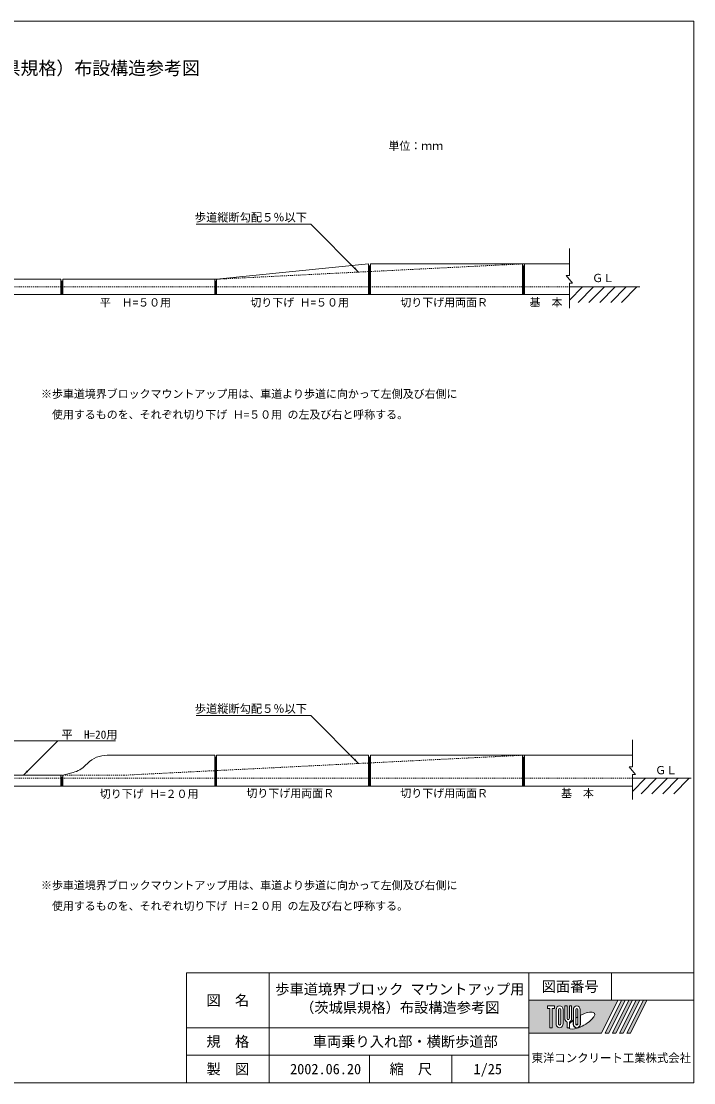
# Model space of a CAD drawing. Units: millimetres at full size, sheet at 1:20; details may follow other scales. Extents: x -237 to 17963, y -1745 to 5903.
# Drawn here: x 13592 to 17963, y -1745 to 5148 of the extents above; entities that cross this region are included whole.
import ezdxf
from ezdxf.enums import TextEntityAlignment as Align

# ---------------------------------------------------------------- set-up
doc = ezdxf.new("R2010")
doc.units = ezdxf.units.MM
doc.header["$LTSCALE"] = 20
doc.linetypes.add('USER1', pattern=[1.25, 0.625, -0.625])
doc.linetypes.add('USER2', pattern=[0.675, 0.375, -0.3])
for name, color, linetype, lineweight in [('0_2', 7, 'Continuous', 9), ('_0-0_', 7, 'USER1', 13), ('寸法線', 7, 'Continuous', 9), ('本体', 2, 'Continuous', 13), ('枠', 5, 'Continuous', 5)]:
    doc.layers.add(name, color=color, linetype=linetype, lineweight=lineweight)
doc.styles.add('ＭＳ ゴシック', font='')
doc.styles.get('ＭＳ ゴシック').set_extended_font_data('MS Gothic')

# ---------------------------------------------------------------- blocks, each defined once
blk = doc.blocks.new('filled_arrow')
at = {"color": 0, "linetype": 'Continuous', "lineweight": -2}
blk.add_solid([(7.5, 1.25), (0, 0), (7.5, -1.25)], dxfattribs=at)

msp = doc.modelspace()

# ---------------------------------------------------------------- hatches: boundary and pattern name
at = {"layer": '枠'}
h = msp.add_hatch(color=7, dxfattribs=at)
h.paths.add_polyline_path([(16891.48, -1209.33), (16891.48, -1423.62), (17362.91, -1423.62), (17470.06, -1209.33)])
edge = h.paths.add_edge_path(flags=16)
edge.add_ellipse((17233.77, -1341.24), major_axis=(83.96, 46.99), ratio=0.3471473, start_angle=-144.311216, end_angle=72.189903, ccw=False)
edge.add_ellipse((17202.68, -1361.53), major_axis=(0, 28.57), ratio=0.8463542, start_angle=-160.703456, end_angle=-90)
edge.add_line((17226.86, -1361.53), (17226.86, -1307.07))
edge = h.paths.add_edge_path(flags=16)
edge.add_ellipse((17202.68, -1271.42), major_axis=(0, 26.37), ratio=0.8463542, start_angle=-90, end_angle=90, ccw=False)
edge.add_line((17225, -1271.42), (17225, -1361.53))
edge.add_ellipse((17202.68, -1361.53), major_axis=(0, 26.37), ratio=0.8463542, start_angle=90, end_angle=-90, ccw=False)
edge.add_line((17180.36, -1361.53), (17180.36, -1271.42))
edge = h.paths.add_edge_path(flags=16)
edge.add_line((17210.12, -1271.42), (17210.12, -1361.53))
edge.add_ellipse((17202.68, -1361.53), major_axis=(0, 8.79), ratio=0.8463541, start_angle=90, end_angle=-90, ccw=False)
edge.add_line((17195.24, -1361.53), (17195.24, -1271.42))
edge.add_ellipse((17202.68, -1271.42), major_axis=(0, 8.79), ratio=0.8463541, start_angle=-90, end_angle=90, ccw=False)
edge = h.paths.add_edge_path(flags=16)
edge.add_line((17208.26, -1317.48), (17208.26, -1361.53))
edge.add_ellipse((17202.68, -1361.53), major_axis=(0, 6.59), ratio=0.8463541, start_angle=90, end_angle=-90, ccw=False)
edge.add_line((17197.1, -1361.53), (17197.1, -1324.69))
edge.add_ellipse((17233.77, -1341.24), major_axis=(83.96, 46.99), ratio=0.3471473, start_angle=107.791742, end_angle=126.471319, ccw=False)
edge = h.paths.add_edge_path(flags=16)
edge.add_line((17169.2, -1245.05), (17169.2, -1325.82))
edge.add_ellipse((17146.87, -1325.82), major_axis=(0, 26.37), ratio=0.8463542, start_angle=-163.341167, end_angle=-90, ccw=False)
edge.add_line((17154.32, -1350.68), (17154.32, -1387.9))
edge.add_line((17154.32, -1387.9), (17139.43, -1387.9))
edge.add_line((17139.43, -1387.9), (17139.43, -1350.68))
edge.add_ellipse((17146.87, -1325.82), major_axis=(0, 26.37), ratio=0.8463542, start_angle=90, end_angle=163.341167, ccw=False)
edge.add_line((17124.55, -1325.82), (17124.55, -1245.05))
edge.add_line((17124.55, -1245.05), (17139.43, -1245.05))
edge.add_line((17139.43, -1245.05), (17139.43, -1325.82))
edge.add_ellipse((17146.87, -1325.82), major_axis=(0, 8.79), ratio=0.8463541, start_angle=90, end_angle=-90)
edge.add_line((17154.32, -1325.82), (17154.32, -1245.05))
edge.add_line((17154.32, -1245.05), (17169.2, -1245.05))
edge = h.paths.add_edge_path(flags=16)
edge.add_line((17178.5, -1338.79), (17178.5, -1361.53))
edge.add_ellipse((17202.68, -1361.53), major_axis=(0, 28.57), ratio=0.8463542, start_angle=90, end_angle=-171.54427)
edge.add_ellipse((17233.77, -1341.24), major_axis=(83.96, 46.99), ratio=0.3471473, start_angle=-178.649536, end_angle=-148.292442, ccw=False)
edge.add_line((17151.11, -1390.1), (17156.18, -1390.1))
edge.add_line((17156.18, -1390.1), (17156.18, -1362.24))
edge.add_ellipse((17233.77, -1341.24), major_axis=(83.96, 46.99), ratio=0.3471473, start_angle=148.219121, end_angle=165.908122, ccw=False)
edge = h.paths.add_edge_path(flags=16)
edge.add_ellipse((17091.07, -1271.42), major_axis=(0, 26.37), ratio=0.8463542, start_angle=-90, end_angle=90, ccw=False)
edge.add_line((17113.39, -1271.42), (17113.39, -1361.53))
edge.add_ellipse((17091.07, -1361.53), major_axis=(0, 26.37), ratio=0.8463542, start_angle=90, end_angle=-90, ccw=False)
edge.add_line((17068.75, -1361.53), (17068.75, -1271.42))
edge = h.paths.add_edge_path(flags=16)
edge.add_line((17098.51, -1271.42), (17098.51, -1361.53))
edge.add_ellipse((17091.07, -1361.53), major_axis=(0, 8.79), ratio=0.8463541, start_angle=90, end_angle=-90, ccw=False)
edge.add_line((17083.63, -1361.53), (17083.63, -1271.42))
edge.add_ellipse((17091.07, -1271.42), major_axis=(0, 8.79), ratio=0.8463541, start_angle=-90, end_angle=90, ccw=False)
h.paths.add_polyline_path([(17057.59, -1245.05), (17057.59, -1262.63), (17042.71, -1262.63), (17042.71, -1387.9), (17027.83, -1387.9), (17027.83, -1262.63), (17012.95, -1262.63), (17012.95, -1245.05)], flags=16)
for points in [[(17386.48, -1423.62), (17410.06, -1423.62), (17517.2, -1209.33), (17493.63, -1209.33)], [(17564.34, -1209.33), (17540.77, -1209.33), (17433.63, -1423.62), (17457.2, -1423.62)], [(17611.48, -1209.33), (17587.91, -1209.33), (17480.77, -1423.62), (17504.34, -1423.62)], [(17658.63, -1209.33), (17635.06, -1209.33), (17527.91, -1423.62), (17551.48, -1423.62)]]:
    msp.add_hatch(color=7, dxfattribs=at).paths.add_polyline_path(points)

# ---------------------------------------------------------------- linework, layer by layer
at = {"layer": '_0-0_', "color": 3}
msp.add_line((14855.66, 3472.47), (14849.66, 3472.47), dxfattribs=at)
at = {"layer": '_0-0_', "color": 3, "linetype": 'Continuous', "lineweight": 15}
for p, q in [((17154.24, 3336.54), (17240.17, 3422.47)), ((17210.88, 3322.47), (17310.88, 3422.47)), ((17281.59, 3322.47), (17381.59, 3422.47)), ((17352.3, 3322.47), (17452.3, 3422.47)), ((17423.01, 3322.47), (17523.01, 3422.47)), ((17493.72, 3322.47), (17593.72, 3422.47)), ((17563.63, 145.9), (17649.56, 231.83)), ((17620.27, 131.83), (17720.27, 231.83)), ((17690.98, 131.83), (17790.98, 231.83)), ((17761.69, 131.83), (17861.69, 231.83)), ((17832.4, 131.83), (17932.4, 231.83))]:
    msp.add_line(p, q, dxfattribs=at)
at = {"layer": '寸法線'}
for p, q in [((17154.24, 3672.53), (17154.24, 3497.47)), ((17154.24, 3497.47), (17134.24, 3497.47)), ((17134.24, 3497.47), (17174.24, 3447.47)), ((17174.24, 3447.47), (17154.24, 3447.47)), ((17154.24, 3447.47), (17154.24, 3285.07)), ((12328.74, 474.91), (13828.74, 474.91)), ((17563.63, 481.89), (17563.63, 306.83)), ((17563.63, 306.83), (17543.63, 306.83)), ((17543.63, 306.83), (17583.63, 256.83)), ((17583.63, 256.83), (17563.63, 256.83)), ((17563.63, 256.83), (17563.63, 94.43))]:
    msp.add_line(p, q, dxfattribs=at)
for points in [[(15784.55, 3518.91), (15473.8, 3829.67), (14728.97, 3829.67)], [(15784.55, 328.27), (15473.8, 639.02), (14728.97, 639.02)], [(13605.66, 251.83), (13828.74, 474.91), (14205.23, 474.91)]]:
    msp.add_lwpolyline(points, dxfattribs=at)
at = {"layer": '本体', "color": 3, "linetype": 'USER2', "lineweight": 15}
for p, q in [((16855.66, 3572.47), (14855.66, 3472.47)), ((16855.66, 3572.47), (16861.66, 3572.47)), ((8147.69, 3422.47), (17154.24, 3422.47)), ((16855.67, 381.83), (14255.65, 251.83)), ((16855.67, 381.83), (16861.67, 381.83)), ((8147.69, 231.83), (17563.63, 231.83)), ((13849.66, 251.83), (14255.65, 251.83))]:
    msp.add_line(p, q, dxfattribs=at)
at = {"layer": '本体'}
for p, q in [((15849.66, 3572.47), (14861.66, 3472.47)), ((16849.67, 3572.47), (15861.66, 3572.47)), ((17154.24, 3572.47), (16861.66, 3572.47)), ((13849.66, 3472.47), (12861.66, 3472.47)), ((14849.66, 3472.47), (13861.66, 3472.47)), ((17154.24, 3422.47), (17613.18, 3422.47)), ((13855.66, 3372.47), (12855.66, 3372.47)), ((14855.66, 3372.47), (13855.66, 3372.47)), ((15855.66, 3372.47), (14855.66, 3372.47)), ((16855.66, 3372.47), (15855.66, 3372.47)), ((17154.24, 3372.47), (16855.66, 3372.47)), ((14849.67, 381.83), (14150.22, 381.83)), ((15849.67, 381.83), (14861.66, 381.83)), ((16849.67, 381.83), (15861.66, 381.83)), ((17563.63, 381.83), (16861.67, 381.83)), ((14010.07, 316.23), (14022.94, 329.11)), ((13361.66, 251.83), (13849.66, 251.83)), ((13928.6, 269.44), (13861.66, 251.83)), ((17563.63, 231.83), (17946.53, 231.83)), ((13355.66, 181.83), (13855.66, 181.83)), ((13855.66, 181.83), (14855.67, 181.83)), ((15855.67, 181.83), (14855.67, 181.83)), ((16855.67, 181.83), (15855.67, 181.83)), ((17563.63, 181.83), (16855.67, 181.83))]:
    msp.add_line(p, q, dxfattribs=at)
at = {"layer": '本体', "lineweight": 9}
for p, q in [((15849.66, 3572.47), (15849.66, 3372.47)), ((15849.71, 3562.03), (15855.66, 3559.47)), ((15861.62, 3562.03), (15855.66, 3559.47)), ((15855.66, 3559.47), (15855.66, 3372.47)), ((15861.66, 3572.47), (15861.66, 3372.47)), ((16849.67, 3572.47), (16849.67, 3372.47)), ((16849.71, 3562.03), (16855.66, 3559.47)), ((16861.62, 3562.03), (16855.66, 3559.47)), ((16855.66, 3559.47), (16855.66, 3372.47)), ((16861.66, 3572.47), (16861.66, 3372.47)), ((13849.66, 3472.47), (13849.66, 3372.47)), ((13849.7, 3462.02), (13855.66, 3459.47)), ((13861.62, 3462.02), (13855.66, 3459.47)), ((13855.66, 3459.47), (13855.66, 3372.47)), ((13861.66, 3472.47), (13861.66, 3372.47)), ((14849.66, 3472.47), (14849.66, 3372.47)), ((14849.71, 3462.02), (14855.66, 3459.47)), ((14861.62, 3462.02), (14855.66, 3459.47)), ((14855.66, 3459.47), (14855.66, 3372.47)), ((14861.66, 3472.47), (14861.66, 3372.47)), ((14849.67, 181.83), (14849.67, 381.83)), ((14849.71, 371.38), (14855.66, 368.83)), ((14861.62, 371.38), (14855.66, 368.83)), ((14855.67, 368.83), (14855.67, 181.83)), ((14861.66, 181.83), (14861.66, 381.83)), ((15849.67, 381.83), (15849.67, 181.83)), ((15849.71, 371.38), (15855.66, 368.83)), ((15861.62, 371.38), (15855.66, 368.83)), ((15855.67, 368.83), (15855.67, 181.83)), ((15861.66, 381.83), (15861.66, 181.83)), ((16849.67, 381.83), (16849.67, 181.83)), ((16849.71, 371.38), (16855.67, 368.83)), ((16861.62, 371.38), (16855.67, 368.83)), ((16855.67, 368.83), (16855.67, 181.83)), ((16861.67, 381.83), (16861.67, 181.83)), ((13849.66, 251.83), (13849.66, 181.83)), ((13849.66, 251.82), (13849.66, 181.83)), ((13849.71, 241.38), (13855.66, 238.83)), ((13861.62, 241.38), (13855.66, 238.83)), ((13855.66, 238.83), (13855.66, 181.83)), ((13861.66, 251.83), (13861.66, 181.83))]:
    msp.add_line(p, q, dxfattribs=at)
at = {"layer": '本体'}
for centre, start, end in [((14150.22, 201.83), 90, 134.99983), ((13882.79, 443.52), 284.74408, 314.99899)]:
    msp.add_arc(centre, 180, start, end, dxfattribs=at)
at = {"layer": '枠', "lineweight": 13}
for p, q in [((7962.91, 5147.81), (17962.91, 5147.81)), ((17962.91, -1745.05), (17962.91, 5147.81)), ((17962.91, -1030.76), (14666.77, -1030.76)), ((14666.77, -1745.05), (14666.77, -1030.76)), ((15202.49, -1745.05), (15202.49, -1030.76)), ((16891.48, -1745.05), (16891.48, -1030.76)), ((17427.2, -1209.33), (17427.2, -1030.76)), ((17962.91, -1209.33), (16891.48, -1209.33)), ((16891.48, -1387.9), (14666.77, -1387.9)), ((16891.48, -1566.48), (14666.77, -1566.48)), ((15855.77, -1745.05), (15855.77, -1566.48)), ((16391.48, -1745.05), (16391.48, -1566.48)), ((7962.91, -1745.05), (17962.91, -1745.05))]:
    msp.add_line(p, q, dxfattribs=at)
at = {"layer": '枠'}
for p, q in [((16891.48, -1209.33), (16891.48, -1423.62)), ((16891.48, -1209.33), (17470.06, -1209.33)), ((17470.06, -1209.33), (17362.91, -1423.62)), ((17493.63, -1209.33), (17386.48, -1423.62)), ((17517.2, -1209.33), (17410.06, -1423.62)), ((17540.77, -1209.33), (17433.63, -1423.62)), ((17564.34, -1209.33), (17457.2, -1423.62)), ((17587.91, -1209.33), (17480.77, -1423.62)), ((17493.63, -1209.33), (17517.2, -1209.33)), ((17611.48, -1209.33), (17504.34, -1423.62)), ((17635.06, -1209.33), (17527.91, -1423.62)), ((17540.77, -1209.33), (17564.34, -1209.33)), ((17658.63, -1209.33), (17551.48, -1423.62)), ((17587.91, -1209.33), (17611.48, -1209.33)), ((17635.06, -1209.33), (17658.63, -1209.33)), ((17012.95, -1245.05), (17012.95, -1262.63)), ((17012.95, -1245.05), (17057.59, -1245.05)), ((17027.83, -1262.63), (17012.95, -1262.63)), ((17027.83, -1262.63), (17027.83, -1387.9)), ((17042.71, -1262.63), (17042.71, -1387.9)), ((17057.59, -1262.63), (17042.71, -1262.63)), ((17057.59, -1245.05), (17057.59, -1262.63)), ((17068.75, -1271.42), (17068.75, -1361.53)), ((17083.63, -1361.53), (17083.63, -1271.42)), ((17098.51, -1271.42), (17098.51, -1361.53)), ((17113.39, -1361.53), (17113.39, -1271.42)), ((17124.55, -1325.82), (17124.55, -1245.05)), ((17124.55, -1245.05), (17139.43, -1245.05)), ((17139.43, -1245.05), (17139.43, -1325.82)), ((17154.32, -1325.82), (17154.32, -1245.05)), ((17154.32, -1245.05), (17169.2, -1245.05)), ((17169.2, -1245.05), (17169.2, -1325.82)), ((17180.36, -1271.42), (17180.36, -1361.53)), ((17195.24, -1361.53), (17195.24, -1271.42)), ((17210.12, -1271.42), (17210.12, -1361.53)), ((17225, -1361.53), (17225, -1271.42)), ((17226.86, -1361.53), (17226.86, -1307.07)), ((17139.43, -1350.68), (17139.43, -1387.9)), ((17154.32, -1350.68), (17154.32, -1387.9)), ((17156.18, -1362.24), (17156.18, -1390.1)), ((17178.5, -1338.79), (17178.5, -1361.53)), ((17197.1, -1361.53), (17197.1, -1324.69)), ((17208.26, -1317.48), (17208.26, -1361.53)), ((16891.48, -1423.62), (17362.91, -1423.62)), ((17042.71, -1387.9), (17027.83, -1387.9)), ((17154.32, -1387.9), (17139.43, -1387.9)), ((17151.11, -1390.1), (17156.18, -1390.1)), ((17386.48, -1423.62), (17410.06, -1423.62)), ((17433.63, -1423.62), (17457.2, -1423.62)), ((17480.77, -1423.62), (17504.34, -1423.62)), ((17527.91, -1423.62), (17551.48, -1423.62))]:
    msp.add_line(p, q, dxfattribs=at)
for centre, major_axis, ratio, start_param, end_param in [((17091.07, -1271.42), (0, 26.37), 0.846354, 4.712389, 7.8539816), ((17091.07, -1271.42), (0, 8.79), 0.846354, 4.712389, 7.8539816), ((17202.68, -1271.42), (0, 26.37), 0.846354, 4.712389, 7.8539816), ((17202.68, -1271.42), (0, 8.79), 0.846354, 4.712389, 7.8539816), ((17233.77, -1341.24), (83.96, 46.99), 0.347147, 4.2621853, 7.7429163), ((17091.07, -1361.53), (0, 26.37), 0.846354, 1.5707963, 4.712389), ((17091.07, -1361.53), (0, 8.79), 0.846354, 1.5707963, 4.712389), ((17146.87, -1325.82), (0, 26.37), 0.846354, 1.5707963, 2.8017557), ((17146.87, -1325.82), (0, 8.79), 0.846354, 1.5707963, 4.712389), ((17146.87, -1325.82), (0, 26.37), 0.846354, 3.4814296, 4.712389), ((17233.77, -1341.24), (83.96, 46.99), 0.347147, 2.0815197, 2.5155126), ((17202.68, -1361.53), (0, 28.57), 0.846354, 1.5707963, 3.3154679), ((17202.68, -1361.53), (0, 26.37), 0.846354, 1.5707963, 4.712389), ((17202.68, -1361.53), (0, 8.79), 0.846354, 1.5707963, 4.712389), ((17233.77, -1341.24), (83.96, 46.99), 0.347147, 1.6817405, 1.8219833), ((17202.68, -1361.53), (0, 6.59), 0.846354, 1.5707963, 4.712389), ((17202.68, -1361.53), (0, 28.57), 0.846354, 3.5338438, 4.712389), ((17233.77, -1341.24), (83.96, 46.99), 0.347147, 3.2093975, 4.2004451)]:
    msp.add_ellipse(centre, major_axis=major_axis, ratio=ratio, start_param=start_param, end_param=end_param, dxfattribs=at)

# ---------------------------------------------------------------- block references
at = {"layer": '寸法線', "xscale": 5, "yscale": 5}
for p, rotation in [((15784.55, 3518.91), 135), ((15784.55, 328.27), 135), ((13605.66, 251.83), 45)]:
    msp.add_blockref('filled_arrow', p, dxfattribs=dict(at, rotation=rotation))

# ---------------------------------------------------------------- texts
at = {"layer": '0_2', "style": 'ＭＳ ゴシック'}
msp.add_text('1/25', height=67.88, dxfattribs=at).set_placement((16624.04, -1655.76), align=Align.MIDDLE_CENTER)
at = {"layer": '_0-0_', "style": 'ＭＳ ゴシック'}
msp.add_text('歩車道境界ブロック\u3000マウントアップ用（茨城県規格）布設構造参考図', height=85.45, dxfattribs=at).set_placement((12888.01, 4774.78), align=Align.BOTTOM_CENTER)
for s, p in [('単位：ｍｍ', (15978.22, 4296.43)), ('ＧＬ', (17302.24, 3438.18)), ('平\u3000Ｈ=５０用', (14102.55, 3279.52)), ('切り下げ Ｈ=５０用', (15080.83, 3279.62)), ('切り下げ用両面Ｒ', (16055.66, 3280.22)), ('基\u3000本', (16895.45, 3279.6)), ('※歩車道境界ブロックマウントアップ用は、車道より歩道に向かって左側及び右側に', (13720.28, 2685.97)), ('\u3000使用するものを、それぞれ切り下げ Ｈ=５０用 の左及び右と呼称する。', (13720.28, 2551.61)), ('ＧＬ', (17711.63, 242.52)), ('切り下げ Ｈ=２０用', (14102.73, 88.91)), ('切り下げ用両面Ｒ', (15055.67, 93)), ('切り下げ用両面Ｒ', (16055.67, 93)), ('基\u3000本', (17100.15, 93)), ('※歩車道境界ブロックマウントアップ用は、車道より歩道に向かって左側及び右側に', (13720.28, -504.67)), ('\u3000使用するものを、それぞれ切り下げ Ｈ=２０用 の左及び右と呼称する。', (13720.28, -639.03))]:
    msp.add_text(s, height=52.22, dxfattribs=at).set_placement(p, align=Align.BOTTOM_LEFT)
at = {"layer": '寸法線', "style": 'ＭＳ ゴシック'}
for p in [(15448.8, 3900.88), (15448.8, 710.23)]:
    msp.add_text('歩道縦断勾配５％以下', height=53.4, dxfattribs=at).set_placement(p, align=Align.TOP_RIGHT)
msp.add_text('平\u3000H=20用', height=53.4, dxfattribs=at).set_placement((13853.74, 542.41), align=Align.TOP_LEFT)
at = {"layer": '枠', "color": 7, "style": 'ＭＳ ゴシック'}
for s, p in [('歩車道境界ブロック マウントアップ用', (15243.09, -1103.56)), ('（茨城県規格）布設構造参考図', (15404.96, -1222.61))]:
    msp.add_text(s, height=67.82, dxfattribs=at).set_placement(p, align=Align.TOP_LEFT)
for s, height, p in [('図面番号', 67.82, (17159.34, -1120.05)), ('図\u3000名', 67.82, (14934.63, -1209.33)), ('規\u3000格', 67.82, (14934.63, -1477.19)), ('車両乗り入れ部・横断歩道部', 67.82, (16087.91, -1477.19)), ('東洋コンクリート工業株式会社', 54.25, (17427.2, -1584.17)), ('製\u3000図', 67.82, (14934.63, -1655.76)), ('2002.06.20', 67.82, (15570.06, -1655.76)), ('縮\u3000尺', 67.82, (16123.63, -1655.76))]:
    msp.add_text(s, height=height, dxfattribs=at).set_placement(p, align=Align.MIDDLE_CENTER)

doc.saveas('drawing.dxf')
